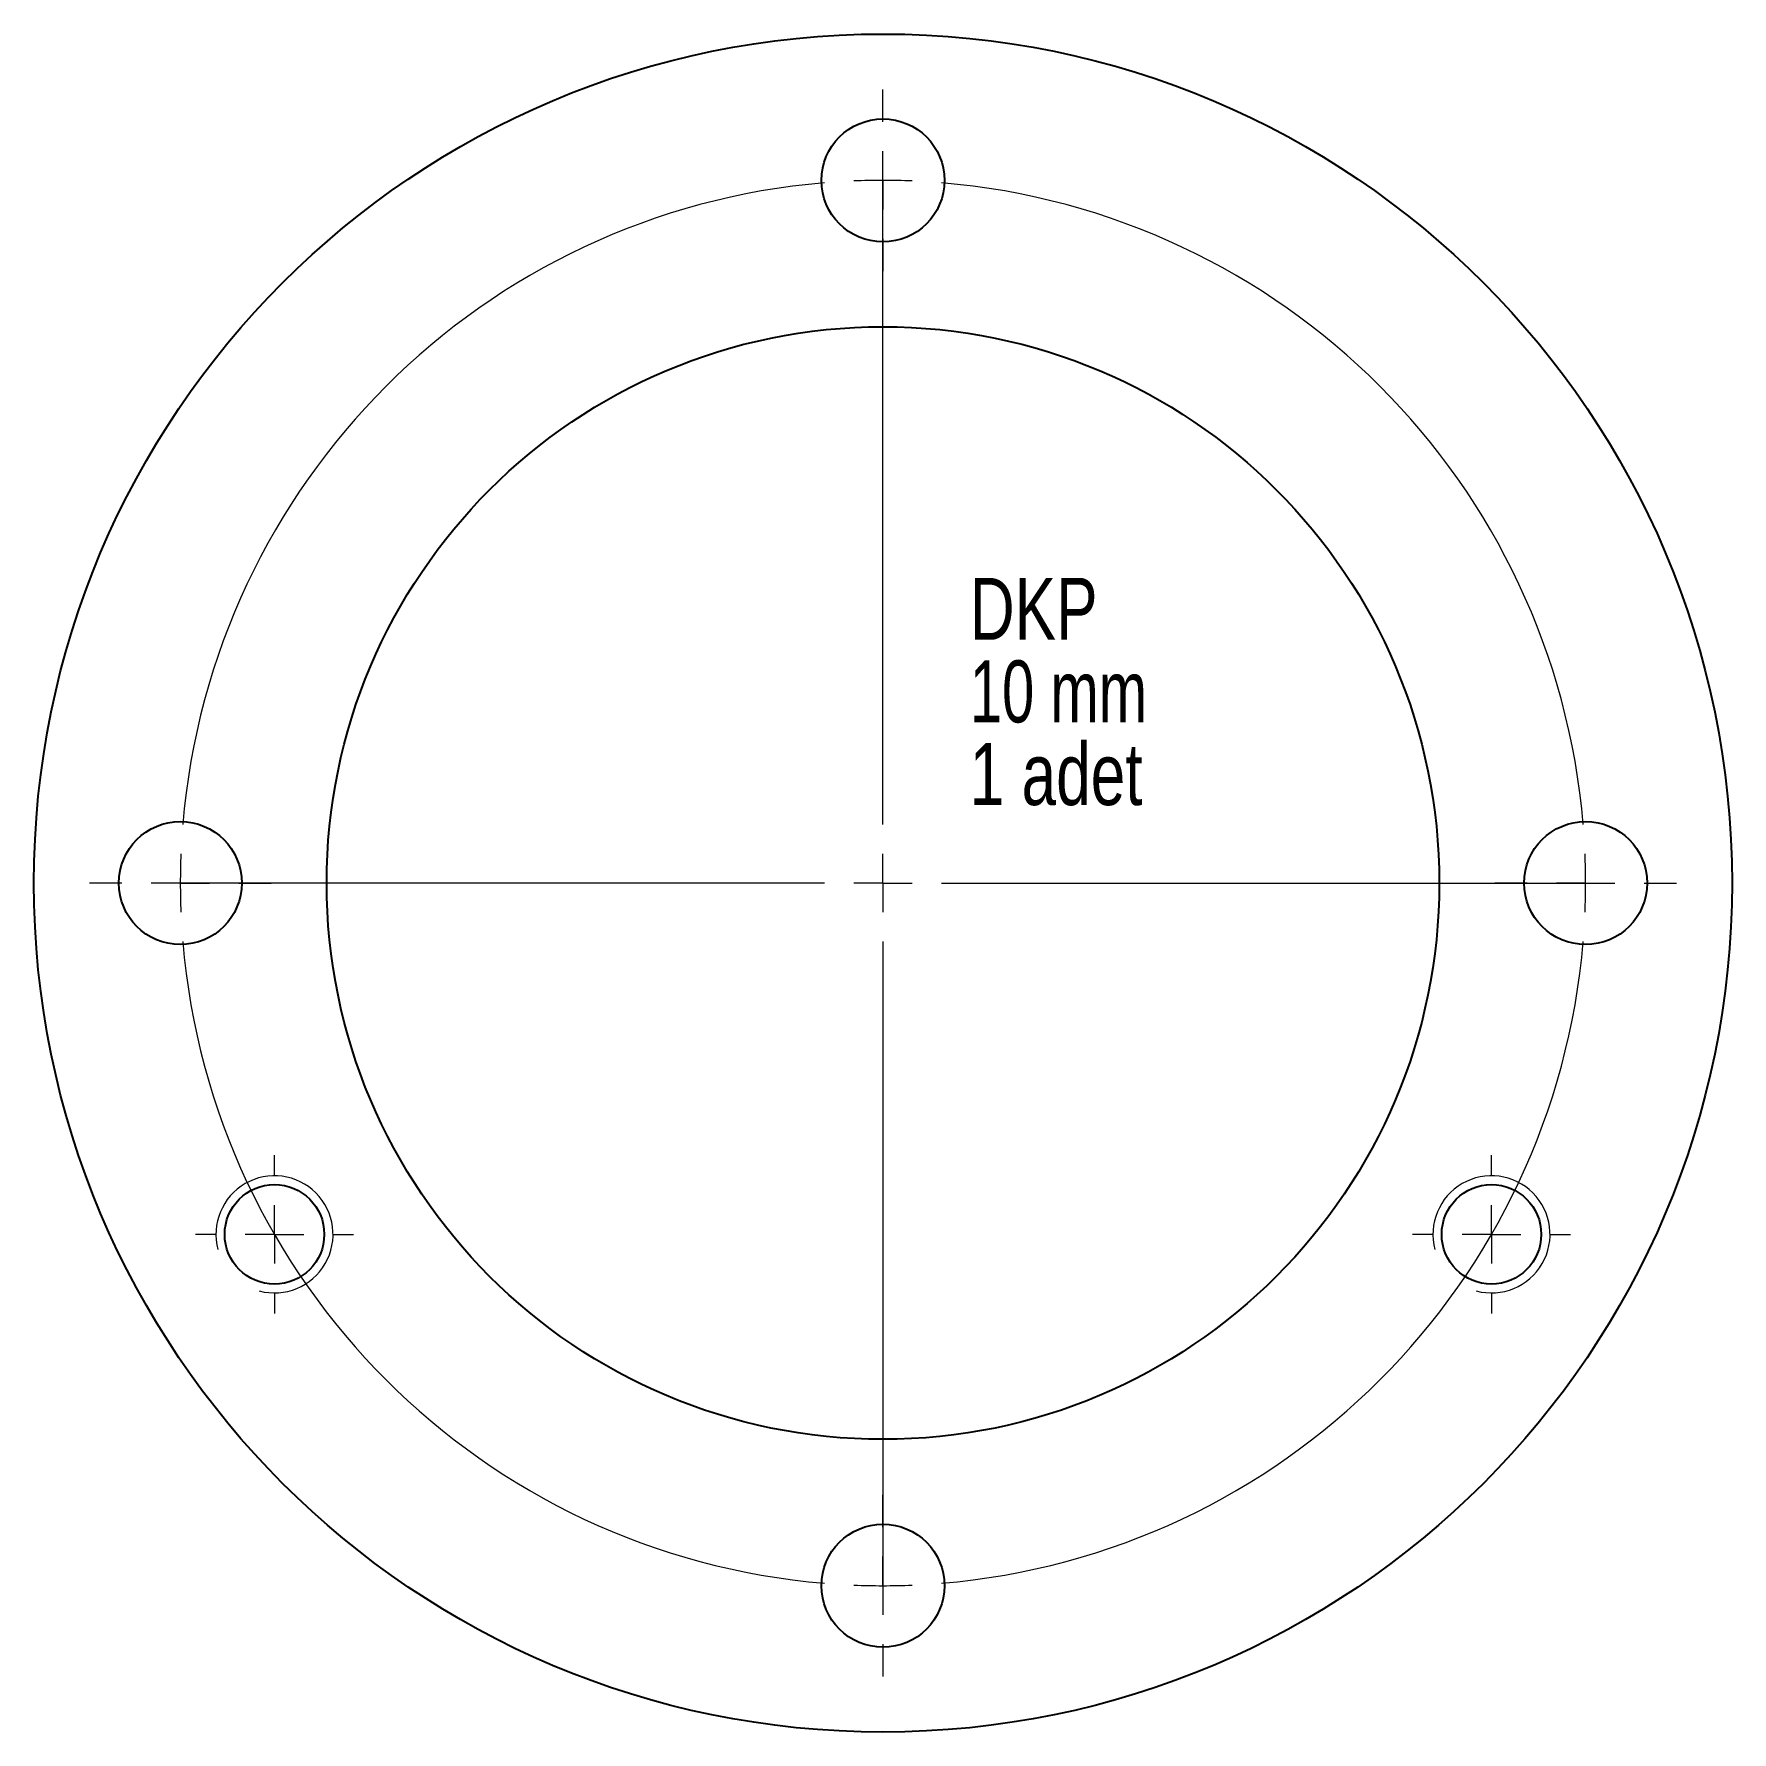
# Model space of a CAD drawing. Header units: millimetres. Extents: x 50 to 195, y 34 to 179.
import ezdxf

# ---------------------------------------------------------------- set-up
doc = ezdxf.new("R2010")
doc.units = ezdxf.units.MM
doc.styles.add('SLDTEXTSTYLE0', font='TXT', dxfattribs={"width": 0.75})
doc.styles.add('SLDTEXTSTYLE1', font='TXT', dxfattribs={"width": 0.7})

# ---------------------------------------------------------------- blocks, each defined once
blk = doc.blocks.new('SW_NOTE_0')
at = {"color": 0, "linetype": 'Continuous', "lineweight": 0, "char_height": 5.292, "attachment_point": 1}
for s, insert, style in [('DKP', (0, 6.82), 'SLDTEXTSTYLE0'), ('10 mm', (0, -0.23), 'SLDTEXTSTYLE1'), ('1 adet', (0, -7.29), 'SLDTEXTSTYLE0')]:
    blk.add_mtext(s, dxfattribs=dict(at, insert=insert, style=style))
blk = doc.blocks.new('SW_CENTERMARKSYMBOL_0')
at = {"color": 0, "linetype": 'Continuous', "lineweight": 18}
for p, q in [((-60, 65), (-60, 67.75)), ((-60, 5), (-60, 62.5)), ((-60, 60), (-60, 62.5)), ((-60, 60), (-60, 57.5)), ((-60, 55), (-60, 52.25)), ((-60, 0), (-60, 2.5)), ((-125, 0), (-127.75, 0)), ((-65, 0), (-122.5, 0)), ((-120, 0), (-122.5, 0)), ((-120, 0), (-117.5, 0)), ((-115, 0), (-112.25, 0)), ((-60, 0), (-62.5, 0)), ((-60, 0), (-60, -2.5)), ((-60, 0), (-57.5, 0)), ((-55, 0), (2.5, 0)), ((-5, 0), (-7.75, 0)), ((0, 0), (-2.5, 0)), ((0, 0), (2.5, 0)), ((5, 0), (7.75, 0)), ((-60, -5), (-60, -62.5)), ((-60, -55), (-60, -52.25)), ((-60, -60), (-60, -57.5)), ((-60, -60), (-60, -62.5)), ((-60, -65), (-60, -67.75))]:
    blk.add_line(p, q, dxfattribs=at)
for start, end in [(94.7746, 175.2254), (90, 92.3873), (87.6127, 90), (4.7746, 85.2254), (177.6127, 180), (0, 2.3873), (180, 182.3873), (357.6127, 0), (184.7746, 265.2254), (274.7746, 355.2254), (267.6127, 270), (270, 272.3873)]:
    blk.add_arc((-60, 0), 60, start, end, dxfattribs=at)
blk = doc.blocks.new('SW_CENTERMARKSYMBOL_1')
at = {"color": 0, "linetype": 'Continuous', "lineweight": 18}
for p, q in [((0, 5), (0, 6.75)), ((0, 0), (0, 2.5)), ((-5, 0), (-6.75, 0)), ((0, 0), (-2.5, 0)), ((0, 0), (0, -2.5)), ((0, 0), (2.5, 0)), ((5, 0), (6.75, 0)), ((0, -5), (0, -6.75))]:
    blk.add_line(p, q, dxfattribs=at)
blk = doc.blocks.new('SW_CENTERMARKSYMBOL_2')
at = {"color": 0, "linetype": 'Continuous', "lineweight": 18}
for p, q in [((0, 5), (0, 6.75)), ((0, 0), (0, 2.5)), ((-5, 0), (-6.75, 0)), ((0, 0), (-2.5, 0)), ((0, 0), (0, -2.5)), ((0, 0), (2.5, 0)), ((5, 0), (6.75, 0)), ((0, -5), (0, -6.75))]:
    blk.add_line(p, q, dxfattribs=at)

msp = doc.modelspace()

# ---------------------------------------------------------------- linework, layer by layer
at = {"color": 7, "linetype": 'Continuous', "lineweight": 25}
for centre, radius in [((122.44, 106.67), 72.5), ((122.44, 166.67), 5.25), ((122.44, 106.67), 47.5), ((62.44, 106.67), 5.25), ((182.44, 106.67), 5.25), ((70.48, 76.67), 4.25), ((174.4, 76.67), 4.25), ((122.44, 46.67), 5.25)]:
    msp.add_circle(centre, radius, dxfattribs=at)
at = {"color": 7, "linetype": 'Continuous', "lineweight": 18}
for centre in [(70.48, 76.67), (174.4, 76.67)]:
    msp.add_arc(centre, 5, 255, 195, dxfattribs=at)

# ---------------------------------------------------------------- block references
for name, p in [('SW_CENTERMARKSYMBOL_0', (182.44, 106.67)), ('SW_CENTERMARKSYMBOL_2', (70.48, 76.67)), ('SW_CENTERMARKSYMBOL_1', (174.4, 76.67))]:
    msp.add_blockref(name, p, dxfattribs=at)
at = {"color": 7, "linetype": 'Continuous', "lineweight": 0}
msp.add_blockref('SW_NOTE_0', (129.85, 125.91), dxfattribs=at)

doc.saveas('drawing.dxf')
